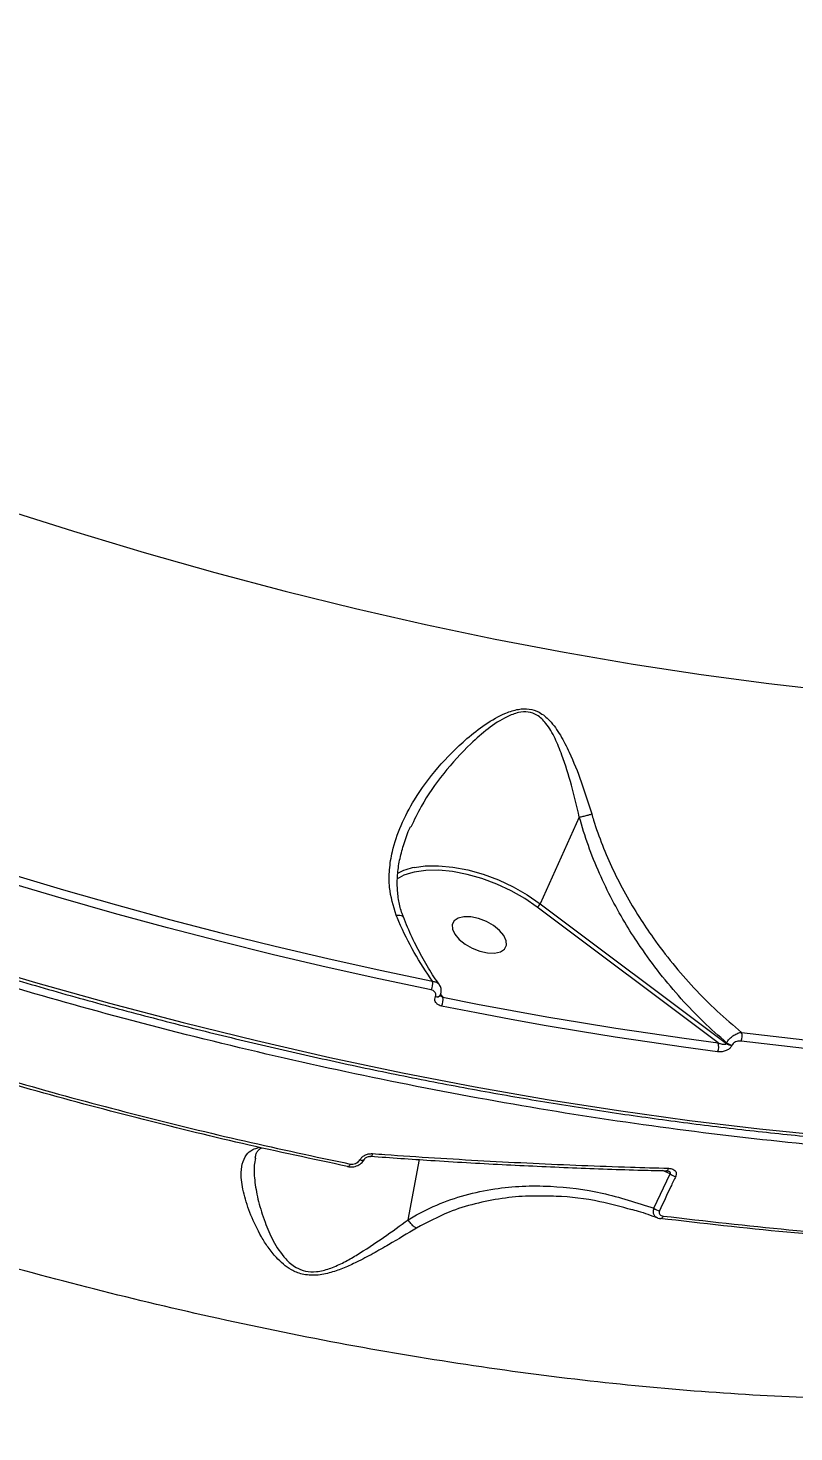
# Model space of a CAD drawing. Header units: millimetres. Extents: x -7720 to 6073, y -7402 to 5433.
# Drawn here: x 946.5 to 1064.6, y -2225.9 to -2009.2 of the extents above; entities that cross this region are included whole.
import ezdxf

# ---------------------------------------------------------------- set-up
doc = ezdxf.new("R2010")
doc.units = ezdxf.units.MM
for name, color, linetype in [('DIKOM_ОБЪЕКТ', 7, 'Continuous'), ('DIKOM_РАЗМЕР_ЗОНА', 7, 'Continuous'), ('DIKOM_РАЗМЕР_ОБЪЕКТА', 7, 'Continuous')]:
    doc.layers.add(name, color=color, linetype=linetype)
doc.styles.add('style1', font='arial.ttf', dxfattribs={"width": 0.8})
doc.dimstyles.new('1-50', dxfattribs={"dimtxt": 300, "dimasz": 200, "dimexe": 100, "dimexo": 0, "dimgap": 100, "dimtad": 1, "dimtxsty": 'style1', "dimcen": 200, "dimclrd": 7, "dimclre": 7, "dimclrt": 7, "dimadec": 1, "dimazin": 2, "dimtfac": 1, "dimtmove": 0, "dimatfit": 2, "dimfxl": 0, "dimlwd": 25, "dimlwe": 18, "dimarcsym": 0})

# ---------------------------------------------------------------- blocks, each defined once
blk = doc.blocks.new('*D0')
at = {"layer": 'Defpoints', "color": 0, "transparency": 16777216}
for p in [(-1165.04, 3934.07), (-6387.82, -4153.36), (1392.52, -4153.36)]:
    blk.add_point(p, dxfattribs=at)
at = {"layer": 'DIKOM_РАЗМЕР_ОБЪЕКТА', "color": 7, "lineweight": 18, "transparency": 16777216}
for p, q in [((-1165.04, 3934.07), (-6487.82, 3934.07)), ((1392.52, -4153.36), (-6487.82, -4153.36))]:
    blk.add_line(p, q, dxfattribs=at)
at = {"layer": 'DIKOM_РАЗМЕР_ОБЪЕКТА', "color": 7, "lineweight": 25, "transparency": 16777216}
blk.add_line((-6387.82, 3734.07), (-6387.82, -3953.36), dxfattribs=at)
at = {"layer": 'DIKOM_РАЗМЕР_ОБЪЕКТА', "color": 7, "transparency": 16777216}
for points in [[(-6421.16, 3734.07), (-6354.49, 3734.07), (-6387.82, 3934.07)], [(-6421.16, -3953.36), (-6354.49, -3953.36), (-6387.82, -4153.36)]]:
    blk.add_solid(points, dxfattribs=at)
at = {"layer": 'DIKOM_РАЗМЕР_ОБЪЕКТА', "color": 7, "transparency": 16777216, "insert": (-6640.99, -109.65), "char_height": 300, "attachment_point": 5, "rotation": 90, "style": 'style1'}
blk.add_mtext('8100', dxfattribs=at)
blk = doc.blocks.new('*D1')
at = {"layer": 'Defpoints', "color": 0, "transparency": 16777216}
for p in [(-3938.71, 77.29), (4572.68, -275.21), (4572.68, -6577.9)]:
    blk.add_point(p, dxfattribs=at)
at = {"layer": 'DIKOM_РАЗМЕР_ОБЪЕКТА', "color": 7, "lineweight": 18, "transparency": 16777216}
for p, q in [((-3938.71, 77.29), (-3938.71, -6677.9)), ((4572.68, -275.21), (4572.68, -6677.9))]:
    blk.add_line(p, q, dxfattribs=at)
at = {"layer": 'DIKOM_РАЗМЕР_ОБЪЕКТА', "color": 7, "lineweight": 25, "transparency": 16777216}
blk.add_line((-3738.71, -6577.9), (4372.68, -6577.9), dxfattribs=at)
at = {"layer": 'DIKOM_РАЗМЕР_ОБЪЕКТА', "color": 7, "transparency": 16777216}
for points in [[(-3738.71, -6544.56), (-3738.71, -6611.23), (-3938.71, -6577.9)], [(4372.68, -6544.56), (4372.68, -6611.23), (4572.68, -6577.9)]]:
    blk.add_solid(points, dxfattribs=at)
at = {"layer": 'DIKOM_РАЗМЕР_ОБЪЕКТА', "color": 7, "transparency": 16777216, "insert": (316.98, -6324.72), "char_height": 300, "attachment_point": 5, "style": 'style1'}
blk.add_mtext('8500', dxfattribs=at)
blk = doc.blocks.new('*D2')
at = {"layer": 'Defpoints', "color": 0, "transparency": 16777216}
for p in [(-2365.16, 5433.02), (-7269.56, -6016.09), (1800.96, -6016.09)]:
    blk.add_point(p, dxfattribs=at)
at = {"layer": 'DIKOM_РАЗМЕР_ЗОНА', "color": 7, "lineweight": 18, "transparency": 16777216}
for p, q in [((-2365.16, 5433.02), (-7369.56, 5433.02)), ((1800.96, -6016.09), (-7369.56, -6016.09))]:
    blk.add_line(p, q, dxfattribs=at)
at = {"layer": 'DIKOM_РАЗМЕР_ЗОНА', "color": 7, "lineweight": 25, "transparency": 16777216}
blk.add_line((-7269.56, 5233.02), (-7269.56, -5816.09), dxfattribs=at)
at = {"layer": 'DIKOM_РАЗМЕР_ЗОНА', "color": 7, "transparency": 16777216}
for points in [[(-7302.9, 5233.02), (-7236.23, 5233.02), (-7269.56, 5433.02)], [(-7302.9, -5816.09), (-7236.23, -5816.09), (-7269.56, -6016.09)]]:
    blk.add_solid(points, dxfattribs=at)
at = {"layer": 'DIKOM_РАЗМЕР_ЗОНА', "color": 7, "transparency": 16777216, "insert": (-7522.73, -291.53), "char_height": 300, "attachment_point": 5, "rotation": 90, "style": 'style1'}
blk.add_mtext('11500', dxfattribs=at)
blk = doc.blocks.new('*D3')
at = {"layer": 'Defpoints', "color": 0, "transparency": 16777216}
for p in [(-5938.71, -432.44), (6072.68, -1006.94), (6072.68, -7302.44)]:
    blk.add_point(p, dxfattribs=at)
at = {"layer": 'DIKOM_РАЗМЕР_ЗОНА', "color": 7, "lineweight": 18, "transparency": 16777216}
for p, q in [((-5938.71, -432.44), (-5938.71, -7402.44)), ((6072.68, -1006.94), (6072.68, -7402.44))]:
    blk.add_line(p, q, dxfattribs=at)
at = {"layer": 'DIKOM_РАЗМЕР_ЗОНА', "color": 7, "lineweight": 25, "transparency": 16777216}
blk.add_line((-5738.71, -7302.44), (5872.68, -7302.44), dxfattribs=at)
at = {"layer": 'DIKOM_РАЗМЕР_ЗОНА', "color": 7, "transparency": 16777216}
for points in [[(-5738.71, -7269.1), (-5738.71, -7335.77), (-5938.71, -7302.44)], [(5872.68, -7269.1), (5872.68, -7335.77), (6072.68, -7302.44)]]:
    blk.add_solid(points, dxfattribs=at)
at = {"layer": 'DIKOM_РАЗМЕР_ЗОНА', "color": 7, "transparency": 16777216, "insert": (66.98, -7049.26), "char_height": 300, "attachment_point": 5, "style": 'style1'}
blk.add_mtext('12000', dxfattribs=at)

msp = doc.modelspace()

# ---------------------------------------------------------------- linework, layer by layer
at = {"layer": 'DIKOM_ОБЪЕКТ', "color": 7, "linetype": 'Continuous', "lineweight": 15}
for p, q in [((1031.524, -2130.989), (1025.487, -2144.383)), ((1052.939, -2165.843), (1025.032, -2144.908)), ((1025.487, -2144.383), (1054.216, -2165.935)), ((1009.325, -2158.719), (1009.337, -2158.693)), ((1010.064, -2158.533), (1010.075, -2158.507)), ((1010.121, -2158.389), (1010.454, -2158.81)), ((1054.216, -2165.935), (1054.252, -2165.855)), ((1055.091, -2166.2), (1055.055, -2166.281)), ((1005.133, -2193.168), (1006.866, -2183.881)), ((1043.039, -2191.402), (1045.534, -2186.091)), ((1045.534, -2186.091), (1044.338, -2185.579)), ((1044.97, -2185.61), (1044.959, -2185.609))]:
    msp.add_line(p, q, dxfattribs=at)
at = {"layer": 'DIKOM_ОБЪЕКТ', "color": 7, "linetype": 'Continuous', "lineweight": 15, "flags": 128}
for points in [[(899.135, -2067.574), (909.948, -2071.806), (920.799, -2075.854), (931.679, -2079.716), (942.577, -2083.388), (953.483, -2086.867), (964.388, -2090.149), (975.28, -2093.231), (986.15, -2096.11), (996.988, -2098.784), (1007.783, -2101.25), (1018.526, -2103.505), (1029.207, -2105.549), (1039.815, -2107.379), (1050.34, -2108.992), (1060.774, -2110.388), (1071.106, -2111.566)], [(812.584, -2103.587), (823.51, -2108.951), (834.526, -2114.155), (845.624, -2119.195), (856.794, -2124.067), (868.027, -2128.768), (879.313, -2133.292), (890.643, -2137.637), (902.008, -2141.798), (913.397, -2145.772), (924.801, -2149.556), (936.211, -2153.146), (947.617, -2156.54), (959.009, -2159.735), (970.378, -2162.727), (981.714, -2165.515), (993.008, -2168.096), (1004.249, -2170.468), (1015.429, -2172.628), (1026.539, -2174.576), (1037.568, -2176.309), (1048.508, -2177.826), (1059.349, -2179.126), (1070.083, -2180.208)], [(1025.032, -2144.908), (1023.095, -2143.58), (1020.995, -2142.383), (1018.78, -2141.346), (1016.503, -2140.492), (1014.215, -2139.841), (1011.972, -2139.409), (1009.825, -2139.206), (1007.824, -2139.236), (1006.017, -2139.499), (1005.461, -2139.638)], [(1006.104, -2138.758), (1007.74, -2138.535), (1009.804, -2138.504), (1012.018, -2138.713), (1014.332, -2139.159), (1016.691, -2139.829), (1019.04, -2140.71), (1021.324, -2141.78), (1023.49, -2143.014), (1025.487, -2144.383)], [(1008.682, -2157.685), (1000.592, -2155.982), (992.474, -2154.172), (984.332, -2152.253), (976.169, -2150.228), (967.989, -2148.096), (959.796, -2145.859), (951.593, -2143.519), (943.383, -2141.075)], [(943.72, -2139.781), (951.912, -2142.219), (960.097, -2144.554), (968.272, -2146.786), (976.434, -2148.913), (984.578, -2150.934), (992.702, -2152.848), (1000.802, -2154.655), (1008.874, -2156.354)], [(1005.461, -2139.638), (1004.445, -2139.989), (1003.345, -2140.559)], [(1012.974, -2149.885), (1013.899, -2150.625), (1015.001, -2151.249), (1016.192, -2151.706), (1017.374, -2151.959), (1018.452, -2151.988), (1019.339, -2151.79), (1019.963, -2151.382), (1020.274, -2150.796), (1020.245, -2150.081), (1019.88, -2149.293), (1019.208, -2148.497), (1018.283, -2147.757), (1017.181, -2147.133), (1015.99, -2146.676), (1014.808, -2146.423), (1013.73, -2146.394), (1012.843, -2146.592), (1012.219, -2147), (1011.908, -2147.586), (1011.937, -2148.301), (1012.302, -2149.089), (1012.974, -2149.885)], [(1052.866, -2167.238), (1047.611, -2166.531), (1042.335, -2165.774), (1037.038, -2164.967), (1031.722, -2164.111), (1026.386, -2163.204), (1021.034, -2162.248), (1015.664, -2161.242), (1010.279, -2160.188)], [(1010.454, -2158.81), (1015.827, -2159.862), (1021.183, -2160.865), (1026.523, -2161.819), (1031.846, -2162.723), (1037.15, -2163.578), (1042.434, -2164.383), (1047.698, -2165.138), (1052.939, -2165.843)], [(1056.571, -2164.239), (1066.334, -2165.378), (1076.009, -2166.34), (1085.588, -2167.123), (1095.065, -2167.726), (1104.433, -2168.15), (1113.686, -2168.394), (1122.819, -2168.457), (1131.823, -2168.34)], [(1131.902, -2169.697), (1122.878, -2169.815), (1113.726, -2169.751), (1104.452, -2169.507), (1095.063, -2169.082), (1085.565, -2168.478), (1075.964, -2167.693), (1066.269, -2166.729), (1056.484, -2165.587)], [(996.182, -2184.566), (996.126, -2184.683), (996.067, -2184.783), (996.007, -2184.865), (995.946, -2184.925), (995.887, -2184.964), (995.831, -2184.978), (995.801, -2184.976)], [(997.677, -2183.915), (997.885, -2183.957), (998.07, -2183.964), (998.222, -2183.935), (998.331, -2183.872), (998.379, -2183.809)], [(999.618, -2182.952), (999.579, -2183.083), (999.536, -2183.193), (999.49, -2183.279), (999.442, -2183.338), (999.394, -2183.37), (999.354, -2183.374)], [(995.801, -2184.976), (995.778, -2184.969), (995.731, -2184.937)], [(1045.283, -2185.21), (1045.239, -2185.335), (1045.188, -2185.44), (1045.131, -2185.522), (1045.071, -2185.577), (1045.009, -2185.606), (1044.97, -2185.61)], [(1044.062, -2193.004), (1044.023, -2192.996), (1043.96, -2192.962)], [(1044.482, -2192.596), (1044.426, -2192.713), (1044.364, -2192.813), (1044.298, -2192.894), (1044.229, -2192.954), (1044.159, -2192.992), (1044.09, -2193.006), (1044.062, -2193.004)]]:
    msp.add_lwpolyline(points, dxfattribs=at)
at = {"layer": 'DIKOM_ОБЪЕКТ', "color": 7, "linetype": 'Continuous', "lineweight": 15}
for centre, radius, start, end in [((1007.852, -2147.871), 9.28, 100.8543, 118.32736), ((1024.415, -2143.912), 1.172, 301.78415, 336.25674), ((1006.477, -2156.686), 2.42, 335.62969, 7.89391), ((1009.565, -2158.112), 0.652, 248.4324, 320.05913), ((1009.576, -2158.085), 0.653, 248.48753, 319.83493), ((1008.183, -2159.221), 2.308, 335.24564, 10.26402), ((1054.703, -2164.795), 1.949, 336.01683, 16.58266), ((1051.121, -2166.446), 1.916, 335.59103, 18.35204), ((1055.313, -2164.463), 1.837, 233.29682, 261.90689), ((1055.35, -2164.38), 1.838, 233.3195, 261.89813), ((1046.736, -2184.554), 1.951, 231.96961, 259.84128), ((1044.232, -2189.822), 1.98, 232.95645, 260.39328)]:
    msp.add_arc(centre, radius, start, end, dxfattribs=at)
for points, knots in [([(812.419, -2104.044), (814.225, -2104.942), (819.461, -2107.547), (828.193, -2111.751), (838.635, -2116.606), (849.148, -2121.311), (859.723, -2125.866), (870.351, -2130.266), (881.026, -2134.507), (891.738, -2138.588), (902.479, -2142.504), (913.243, -2146.253), (924.02, -2149.831), (934.803, -2153.237), (945.583, -2156.468), (956.352, -2159.521), (967.103, -2162.393), (977.827, -2165.084), (988.516, -2167.59), (999.162, -2169.91), (1009.758, -2172.042), (1020.294, -2173.985), (1030.764, -2175.736), (1041.159, -2177.295), (1051.472, -2178.661), (1061.695, -2179.832), (1071.82, -2180.807), (1081.839, -2181.586), (1091.746, -2182.168), (1101.533, -2182.553), (1111.191, -2182.741), (1120.715, -2182.73), (1130.097, -2182.521), (1139.33, -2182.115), (1148.406, -2181.511), (1157.32, -2180.71), (1166.065, -2179.713), (1174.633, -2178.519), (1183.018, -2177.131), (1191.215, -2175.548), (1199.217, -2173.773), (1207.017, -2171.806), (1214.61, -2169.648), (1221.991, -2167.302), (1229.153, -2164.769), (1236.091, -2162.052), (1242.8, -2159.15), (1249.274, -2156.069), (1255.509, -2152.808), (1261.5, -2149.372), (1267.241, -2145.761), (1272.734, -2141.983), (1277.952, -2138.027), (1281.924, -2134.798), (1284.063, -2132.832), (1284.645, -2132.298)], [0, 0, 0, 0, 0.0101398, 0.0294041, 0.0486687, 0.0679335, 0.0871981, 0.1064628, 0.1257275, 0.1449922, 0.1642572, 0.1835222, 0.2027874, 0.2220526, 0.2413182, 0.260584, 0.2798499, 0.2991162, 0.3183828, 0.3376497, 0.3569168, 0.3761843, 0.3954523, 0.4147208, 0.4339895, 0.4532589, 0.4725287, 0.4917991, 0.5110699, 0.5303412, 0.5496132, 0.5688857, 0.5881587, 0.6074323, 0.6267065, 0.6459811, 0.6652562, 0.6845316, 0.7038075, 0.7230834, 0.7423596, 0.7616356, 0.7809112, 0.8001862, 0.8194604, 0.8387332, 0.8580046, 0.8772739, 0.8965405, 0.9158044, 0.9350645, 0.9543207, 0.9735721, 0.9928187, 1, 1, 1, 1]), ([(1284.173, -2133.45), (1281.726, -2135.628), (1276.045, -2140.684), (1265.8, -2147.806), (1253.712, -2154.933), (1240.554, -2161.317), (1226.437, -2166.956), (1211.413, -2171.816), (1195.524, -2175.876), (1178.778, -2179.113), (1161.22, -2181.538), (1142.912, -2183.151), (1123.941, -2183.945), (1104.393, -2183.916), (1084.324, -2183.056), (1063.759, -2181.35), (1042.741, -2178.817), (1021.339, -2175.472), (999.654, -2171.333), (977.786, -2166.419), (956.826, -2160.998), (936.815, -2155.196), (917.777, -2149.133), (898.729, -2142.521), (879.756, -2135.391), (861.026, -2127.81), (842.589, -2119.797), (826.34, -2112.285), (816.279, -2107.32), (812.18, -2105.298)], [0, 0, 0, 0, 0.0297851, 0.0691491, 0.1086373, 0.1481887, 0.1877399, 0.2272281, 0.2665922, 0.3059565, 0.3454449, 0.3849966, 0.4245483, 0.4640367, 0.503401, 0.5427654, 0.5822539, 0.6218055, 0.6613571, 0.7008456, 0.7402099, 0.7740607, 0.8080915, 0.8421623, 0.8762331, 0.9102638, 0.9436515, 0.9770394, 1, 1, 1, 1]), ([(1003.274, -2146.14), (1002.839, -2144.727), (1002.135, -2142.436), (1002.179, -2139.096), (1002.685, -2135.867), (1003.93, -2132.205), (1006.246, -2127.822), (1009.621, -2123.256), (1013.413, -2119.42), (1016.992, -2116.632), (1019.672, -2115.058), (1022.016, -2114.298), (1023.814, -2114.222), (1025.534, -2114.801), (1027.182, -2116.21), (1028.658, -2118.352), (1030.267, -2121.505), (1031.888, -2125.538), (1032.913, -2128.842), (1033.43, -2130.51)], [0, 0, 0, 0, 0.074258, 0.1205082, 0.1678164, 0.2375809, 0.3094456, 0.4056716, 0.5047062, 0.56025, 0.6168555, 0.6484769, 0.6753876, 0.7024602, 0.7386879, 0.7871101, 0.8368186, 0.9176538, 1, 1, 1, 1]), ([(1031.524, -2130.989), (1031.138, -2129.337), (1030.368, -2126.034), (1029.087, -2122.011), (1027.834, -2118.81), (1026.615, -2116.68), (1025.208, -2115.243), (1023.664, -2114.677), (1022.02, -2114.809), (1019.868, -2115.663), (1017.38, -2117.308), (1014.081, -2120.243), (1010.505, -2124.186), (1007.425, -2128.576), (1006.05, -2131.477), (1005.544, -2132.546)], [0, 0, 0, 0, 0.1111833, 0.2223663, 0.2878634, 0.3530394, 0.399086, 0.4324071, 0.465708, 0.5061204, 0.5808176, 0.6559247, 0.7891459, 0.9222782, 1, 1, 1, 1]), ([(1031.526, -2130.987), (1031.716, -2130.953), (1032.095, -2130.885), (1032.703, -2130.732), (1033.149, -2130.602), (1033.364, -2130.532), (1033.43, -2130.51)], [0, 0, 0, 0, 0.3252643, 0.6505353, 0.8925148, 1, 1, 1, 1]), ([(1033.43, -2130.51), (1033.527, -2130.832), (1034.013, -2132.453), (1035.045, -2135.344), (1037.255, -2140.439), (1039.915, -2145.23), (1043.12, -2150.003), (1045.909, -2153.664), (1049.217, -2157.446), (1052.759, -2161.016), (1055.3, -2163.165), (1056.571, -2164.239)], [0, 0, 0, 0, 0.02429478, 0.12224786, 0.22021793, 0.42151484, 0.51188656, 0.63223595, 0.7525902, 0.87629468, 1, 1, 1, 1]), ([(1004.394, -2146.408), (1004.32, -2146.239), (1003.975, -2145.451), (1003.639, -2143.929), (1003.391, -2141.846), (1003.457, -2139.644), (1003.815, -2137.369), (1004.472, -2135.008), (1005.036, -2133.375), (1005.451, -2132.542), (1005.468, -2132.508)], [0, 0, 0, 0, 0.0391357, 0.1826778, 0.3331337, 0.4894403, 0.6506179, 0.8146794, 0.9922713, 1, 1, 1, 1]), ([(1031.526, -2130.987), (1031.526, -2130.987), (1031.525, -2130.987), (1031.524, -2130.988), (1031.524, -2130.989), (1031.524, -2130.989)], [0, 0, 0, 0, 0.2983407, 0.6879201, 1, 1, 1, 1]), ([(1054.252, -2165.855), (1053.043, -2164.785), (1050.624, -2162.645), (1047.191, -2159.05), (1043.931, -2155.18), (1041.138, -2151.364), (1038.69, -2147.557), (1036.565, -2143.8), (1034.582, -2139.688), (1032.845, -2135.416), (1031.965, -2132.463), (1031.526, -2130.987)], [0, 0, 0, 0, 0.1183261, 0.2366518, 0.3581437, 0.4796266, 0.5712584, 0.6768288, 0.7823883, 0.8912072, 1, 1, 1, 1]), ([(1003.274, -2146.14), (1003.299, -2146.137), (1003.512, -2146.111), (1003.875, -2146.113), (1004.238, -2146.215), (1004.317, -2146.36), (1004.353, -2146.428)], [0, 0, 0, 0, 0.0441248, 0.374439, 0.710277, 1, 1, 1, 1]), ([(1008.874, -2156.354), (1007.909, -2154.903), (1006.015, -2152.058), (1004.256, -2148.464), (1003.409, -2146.459), (1003.274, -2146.14)], [0, 0, 0, 0, 0.4665342, 0.9150184, 1, 1, 1, 1]), ([(1009.926, -2156.86), (1009.863, -2156.777), (1009.197, -2155.891), (1008.025, -2153.978), (1006.445, -2151.116), (1005.226, -2148.574), (1004.592, -2146.94), (1004.38, -2146.397)], [0, 0, 0, 0, 0.0287913, 0.3060789, 0.5838453, 0.8615823, 1, 1, 1, 1]), ([(1008.874, -2156.354), (1009.041, -2156.381), (1009.402, -2156.439), (1009.758, -2156.636), (1009.868, -2156.828), (1009.898, -2156.88)], [0, 0, 0, 0, 0.3850309, 0.8309253, 1, 1, 1, 1]), ([(1009.337, -2158.693), (1009.365, -2158.606), (1009.421, -2158.432), (1009.367, -2158.172), (1009.214, -2157.942), (1008.978, -2157.768), (1008.776, -2157.711), (1008.682, -2157.685)], [0, 0, 0, 0, 0.1951869, 0.390131, 0.5932935, 0.8110929, 1, 1, 1, 1]), ([(1010.279, -2160.188), (1010.142, -2160.15), (1009.849, -2160.07), (1009.503, -2159.818), (1009.279, -2159.485), (1009.201, -2159.103), (1009.284, -2158.847), (1009.325, -2158.719)], [0, 0, 0, 0, 0.1890378, 0.4045283, 0.6068459, 0.8033614, 1, 1, 1, 1]), ([(1010.061, -2158.5), (1010.084, -2158.46), (1010.211, -2158.24), (1010.25, -2157.759), (1010.162, -2157.223), (1009.964, -2156.969), (1009.899, -2156.886)], [0, 0, 0, 0, 0.07942607, 0.43817985, 0.81519575, 1, 1, 1, 1]), ([(1010.062, -2158.499), (1010.071, -2158.513), (1010.124, -2158.592), (1010.26, -2158.7), (1010.392, -2158.774), (1010.454, -2158.81)], [0, 0, 0, 0, 0.1035671, 0.5724584, 1, 1, 1, 1]), ([(1054.252, -2165.855), (1054.29, -2165.784), (1054.417, -2165.55), (1054.735, -2165.165), (1055.243, -2164.741), (1055.841, -2164.409), (1056.3, -2164.271), (1056.534, -2164.243), (1056.571, -2164.239)], [0, 0, 0, 0, 0.0892116, 0.2936621, 0.4896297, 0.7163968, 0.9545809, 1, 1, 1, 1]), ([(1055.055, -2166.281), (1055.027, -2166.335), (1054.93, -2166.523), (1054.643, -2166.812), (1054.157, -2167.088), (1053.535, -2167.269), (1053.102, -2167.249), (1052.866, -2167.238)], [0, 0, 0, 0, 0.0796255, 0.2757138, 0.4707645, 0.7105246, 1, 1, 1, 1]), ([(1052.939, -2165.843), (1053.091, -2165.903), (1053.359, -2166.008), (1053.724, -2166.077), (1053.968, -2166.076), (1054.107, -2166.037), (1054.18, -2165.994), (1054.205, -2165.953), (1054.216, -2165.935)], [0, 0, 0, 0, 0.35093657, 0.61827474, 0.80287396, 0.87932502, 0.94923031, 1, 1, 1, 1]), ([(1056.484, -2165.587), (1056.326, -2165.58), (1056.047, -2165.569), (1055.651, -2165.688), (1055.35, -2165.862), (1055.171, -2166.045), (1055.11, -2166.164), (1055.091, -2166.2)], [0, 0, 0, 0, 0.3025974, 0.5347035, 0.7254902, 0.9171134, 1, 1, 1, 1]), ([(995.731, -2184.937), (990.345, -2183.791), (979.574, -2181.499), (963.25, -2177.498), (946.829, -2173.122), (935.828, -2169.839), (930.328, -2168.198)], [0, 0, 0, 0, 0.2491211, 0.4982429, 0.7491215, 1, 1, 1, 1]), ([(930.677, -2167.81), (936.148, -2169.442), (947.089, -2172.706), (963.497, -2177.081), (979.885, -2181.099), (990.75, -2183.41), (996.182, -2184.566)], [0, 0, 0, 0, 0.2491213, 0.4982427, 0.7491214, 1, 1, 1, 1]), ([(1232.529, -2173.51), (1230.314, -2175.597), (1225.287, -2180.335), (1216.279, -2186.978), (1205.803, -2193.571), (1194.308, -2199.542), (1181.834, -2204.865), (1168.387, -2209.496), (1153.959, -2213.414), (1138.56, -2216.566), (1122.138, -2218.927), (1104.915, -2220.433), (1087.309, -2221.061), (1069.502, -2220.862), (1051.597, -2219.905), (1033.095, -2218.179), (1014.038, -2215.662), (994.48, -2212.351), (974.966, -2208.346), (955.569, -2203.701), (936.354, -2198.475), (916.896, -2192.564), (897.251, -2185.95), (877.465, -2178.692), (864.368, -2173.346), (857.822, -2170.674)], [0, 0, 0, 0, 0.03360896, 0.07630687, 0.11903698, 0.1617343, 0.20566384, 0.24962931, 0.29355865, 0.33907725, 0.38459582, 0.43076811, 0.47694052, 0.52030634, 0.56370632, 0.60707279, 0.65170286, 0.69636914, 0.74099972, 0.78358147, 0.82619395, 0.86877599, 0.91250626, 0.95626951, 1, 1, 1, 1]), ([(1006.417, -2194.453), (1005.009, -2195.297), (1002.875, -2196.575), (999.714, -2198.395), (997.423, -2199.609), (995.252, -2200.613), (993.191, -2201.37), (990.949, -2201.834), (988.788, -2201.671), (987.1, -2200.967), (985.809, -2200.05), (984.601, -2198.869), (983.472, -2197.432), (982.09, -2195.214), (980.749, -2192.392), (979.683, -2189.152), (979.271, -2186.507), (979.437, -2184.489), (980.051, -2183.18), (980.954, -2182.332), (981.807, -2182.086), (982.176, -2181.979)], [0, 0, 0, 0, 0.0920443, 0.139512, 0.1869435, 0.2204895, 0.2546304, 0.2902962, 0.3262935, 0.3576708, 0.3869265, 0.4169028, 0.4596297, 0.5024004, 0.5901051, 0.681337, 0.7742871, 0.8404201, 0.9078926, 0.9600936, 1, 1, 1, 1]), ([(981.504, -2183.665), (981.542, -2183.469), (981.63, -2183.01), (981.847, -2182.608), (982.124, -2182.329), (982.341, -2182.144), (982.571, -2182.071), (982.583, -2182.068)], [0, 0, 0, 0, 0.19939386, 0.46913756, 0.74806628, 0.98698817, 1, 1, 1, 1]), ([(981.552, -2183.669), (981.482, -2184.023), (981.266, -2185.124), (981.417, -2187.379), (981.956, -2190.332), (982.93, -2193.383), (984.188, -2196.433), (985.771, -2198.879), (987.547, -2200.485), (989.233, -2201.182), (990.482, -2201.236), (991.81, -2201.076), (993.288, -2200.649), (995.227, -2199.749), (997.994, -2198.147), (1001.391, -2195.879), (1003.912, -2194.057), (1005.133, -2193.178), (1005.134, -2193.177)], [0, 0, 0, 0, 0.047405, 0.1473197, 0.2476265, 0.3476824, 0.4370723, 0.5259958, 0.5773429, 0.6120563, 0.6464929, 0.652062, 0.6921968, 0.7363449, 0.7806485, 0.8901899, 0.9999106, 1, 1, 1, 1]), ([(995.805, -2184.962), (995.992, -2184.991), (996.432, -2185.06), (997.173, -2184.889), (997.859, -2184.487), (998.263, -2184.076), (998.363, -2183.829), (998.371, -2183.809)], [0, 0, 0, 0, 0.1896103, 0.4441272, 0.7284746, 0.9770404, 1, 1, 1, 1]), ([(996.182, -2184.566), (996.24, -2184.575), (996.433, -2184.605), (996.779, -2184.568), (997.161, -2184.422), (997.483, -2184.202), (997.612, -2184.011), (997.677, -2183.915)], [0, 0, 0, 0, 0.1043476, 0.3453466, 0.5759485, 0.7877667, 1, 1, 1, 1]), ([(997.677, -2183.915), (997.77, -2183.777), (997.955, -2183.503), (998.415, -2183.19), (998.984, -2182.965), (999.397, -2182.957), (999.618, -2182.952)], [0, 0, 0, 0, 0.2322363, 0.4640266, 0.7140292, 1, 1, 1, 1]), ([(998.379, -2183.811), (998.38, -2183.808), (998.387, -2183.791), (998.443, -2183.715), (998.558, -2183.609), (998.745, -2183.492), (998.991, -2183.402), (999.217, -2183.365), (999.328, -2183.377), (999.357, -2183.38)], [0, 0, 0, 0, 0.0251661, 0.1620417, 0.3039322, 0.4794482, 0.6908469, 0.9159334, 1, 1, 1, 1]), ([(999.355, -2183.365), (1002.439, -2183.583), (1009.22, -2184.063), (1019.595, -2184.652), (1030.465, -2185.15), (1038.918, -2185.463), (1043.709, -2185.567), (1044.96, -2185.594)], [0, 0, 0, 0, 0.1998466, 0.4395165, 0.6782168, 0.9160235, 1, 1, 1, 1]), ([(999.618, -2182.952), (1000.257, -2182.998), (1003.454, -2183.229), (1011.746, -2183.783), (1024.413, -2184.485), (1036.414, -2184.968), (1043.328, -2185.156), (1045.283, -2185.21)], [0, 0, 0, 0, 0.0413723, 0.2068727, 0.5381545, 0.8694365, 1, 1, 1, 1]), ([(1046.392, -2186.475), (1046.139, -2187.001), (1045.297, -2188.758), (1044.476, -2190.532), (1043.901, -2191.774)], [0, 0, 0, 0, 0.299626, 1, 1, 1, 1]), ([(1044.97, -2185.614), (1044.994, -2185.613), (1045.09, -2185.61), (1045.202, -2185.637), (1045.241, -2185.653), (1045.254, -2185.659)], [0, 0, 0, 0, 0.18136317, 0.7261832, 1, 1, 1, 1]), ([(1045.534, -2186.091), (1045.558, -2186.069), (1045.599, -2186.033), (1045.614, -2185.966), (1045.6, -2185.904), (1045.555, -2185.84), (1045.447, -2185.749), (1045.343, -2185.686), (1045.264, -2185.661), (1045.263, -2185.66)], [0, 0, 0, 0, 0.1713105, 0.2853686, 0.3766828, 0.4995662, 0.6503257, 0.9978042, 1, 1, 1, 1]), ([(1045.283, -2185.21), (1045.516, -2185.236), (1045.901, -2185.279), (1046.302, -2185.543), (1046.491, -2185.856), (1046.505, -2186.189), (1046.426, -2186.39), (1046.392, -2186.475)], [0, 0, 0, 0, 0.3038623, 0.5023478, 0.7016999, 0.8732808, 1, 1, 1, 1]), ([(1005.133, -2193.168), (1005.215, -2193.118), (1006.623, -2192.252), (1009.483, -2190.799), (1013.878, -2189.271), (1018.313, -2188.336), (1022.719, -2187.916), (1028.248, -2187.947), (1035.076, -2188.81), (1040.384, -2190.538), (1043.039, -2191.402)], [0, 0, 0, 0, 0.0075308, 0.1291236, 0.2511164, 0.3728222, 0.4835481, 0.5942881, 0.7971151, 1, 1, 1, 1]), ([(1024.824, -2189.534), (1024.464, -2189.528), (1022.701, -2189.501), (1019.549, -2189.847), (1015.42, -2190.638), (1010.943, -2192.027), (1008.059, -2193.573), (1006.417, -2194.453)], [0, 0, 0, 0, 0.0549051, 0.2687438, 0.4889555, 0.7091236, 1, 1, 1, 1]), ([(1039.616, -2191.626), (1037.98, -2191.174), (1034.098, -2190.102), (1029.13, -2189.504), (1025.864, -2189.527), (1024.824, -2189.534)], [0, 0, 0, 0, 0.3316131, 0.787243, 1, 1, 1, 1]), ([(1005.134, -2193.177), (1005.133, -2193.176), (1005.132, -2193.174), (1005.132, -2193.171), (1005.133, -2193.169), (1005.133, -2193.168)], [0, 0, 0, 0, 0.30344351, 0.70889993, 1, 1, 1, 1]), ([(1006.417, -2194.453), (1006.385, -2194.439), (1006.233, -2194.372), (1005.916, -2194.169), (1005.485, -2193.757), (1005.251, -2193.371), (1005.134, -2193.177)], [0, 0, 0, 0, 0.0659305, 0.3172742, 0.6586422, 1, 1, 1, 1]), ([(1039.458, -2191.526), (1039.842, -2191.626), (1041.23, -2191.985), (1042.604, -2192.504), (1043.598, -2192.88)], [0, 0, 0, 0, 0.2769776, 1, 1, 1, 1]), ([(1043.601, -2192.872), (1043.559, -2192.863), (1043.353, -2192.819), (1043.11, -2192.549), (1042.942, -2192.096), (1042.964, -2191.681), (1043.026, -2191.45), (1043.039, -2191.402)], [0, 0, 0, 0, 0.075368, 0.3736413, 0.6574905, 0.9289186, 1, 1, 1, 1]), ([(1043.6, -2192.881), (1043.632, -2192.897), (1043.774, -2192.97), (1043.938, -2192.976), (1044.065, -2192.981)], [0, 0, 0, 0, 0.2235445, 1, 1, 1, 1]), ([(1043.901, -2191.774), (1043.883, -2191.822), (1043.835, -2191.945), (1043.834, -2192.155), (1043.942, -2192.365), (1044.164, -2192.531), (1044.369, -2192.573), (1044.482, -2192.596)], [0, 0, 0, 0, 0.12078846, 0.3075273, 0.52290607, 0.73748081, 1, 1, 1, 1]), ([(1119.349, -2197.118), (1113.361, -2197.185), (1101.386, -2197.317), (1082.725, -2196.593), (1063.62, -2195.246), (1050.513, -2193.723), (1043.96, -2192.962)], [0, 0, 0, 0, 0.2486152, 0.4972306, 0.7486159, 1, 1, 1, 1]), ([(1044.482, -2192.596), (1050.973, -2193.35), (1063.954, -2194.857), (1083.023, -2196.212), (1101.788, -2196.95), (1113.915, -2196.817), (1119.979, -2196.75)], [0, 0, 0, 0, 0.2486163, 0.497233, 0.748617, 1, 1, 1, 1])]:
    msp.add_open_spline(points, degree=3, knots=knots, dxfattribs=at)

# ---------------------------------------------------------------- dimensions: what is measured, and where the dimension line sits
at = {"layer": 'DIKOM_РАЗМЕР_ЗОНА'}
dim = msp.add_linear_dim(base=(-7269.562, -6016.09), p1=(-2365.162, 5433.022), p2=(1800.959, -6016.09), angle=90, text='11500', dimstyle='1-50', dxfattribs=at)
dim.commit()
dim.dimension.update_dxf_attribs({"geometry": '*D2', "text_midpoint": (-7269.562, -291.534), "dimtype": 160})
dim = msp.add_linear_dim(base=(6072.676, -7302.437), p1=(-5938.714, -432.437), p2=(6072.676, -1006.937), text='12000', dimstyle='1-50', dxfattribs=at)
dim.commit()
dim.dimension.update_dxf_attribs({"geometry": '*D3', "text_midpoint": (66.981, -7302.437), "dimtype": 160})
at = {"layer": 'DIKOM_РАЗМЕР_ОБЪЕКТА'}
dim = msp.add_linear_dim(base=(-6387.822, -4153.364), p1=(-1165.044, 3934.068), p2=(1392.523, -4153.364), angle=90, text='8100', dimstyle='1-50', dxfattribs=at)
dim.commit()
dim.dimension.update_dxf_attribs({"geometry": '*D0', "text_midpoint": (-6387.822, -109.648), "dimtype": 160})
dim = msp.add_linear_dim(base=(4572.676, -6577.897), p1=(-3938.714, 77.288), p2=(4572.676, -275.211), text='8500', dimstyle='1-50', dxfattribs=at)
dim.commit()
dim.dimension.update_dxf_attribs({"geometry": '*D1', "text_midpoint": (316.981, -6577.897), "dimtype": 160})

doc.saveas('drawing.dxf')
